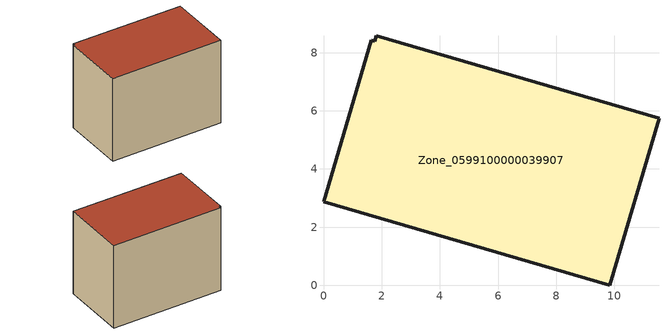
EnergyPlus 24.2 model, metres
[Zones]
Zone_0599100000039907
 floor ground (C_G): 1.81,8.58 11.53,5.74 9.83,0 0,2.88 1.64,8.42 1.75,8.38 z0.55
 wall outside (C_F): 9.83,0 11.53,5.74 1.81,8.58 1.75,8.38 1.64,8.42 0,2.88 9.83,0 z0.55:8.36
 roof outside (C_R): 11.53,5.74 1.81,8.58 1.75,8.38 1.64,8.42 0,2.88 9.83,0 z8.36
[BUILDING]
Pand.0599100000039907: North Axis=0; Terrain=City; Loads Convergence Tolerance Value=0.04; Temperature Convergence Tolerance Value=0.4; Solar Distribution=FullExterior; Maximum Number of Warmup Days=25; Minimum Number of Warmup Days=1
[Site:Location]
Rotterdam.The.Hague.AP_ZH_NLD Design_Conditions: Latitude=51.96; Longitude=4.45; Time Zone=1; Elevation=-4.5
[SITE:GROUNDTEMPERATURE:BUILDINGSURFACE]
18, 18, 18, 18, 18, 18, 18, 18, 18, 18, 18, 18
[MATERIAL] Thermal Absorptance=0.9; Solar Absorptance=0.7; Visible Absorptance=0.7
Name | Roughness | Thickness | Conductivity | Density | Specific Heat
G.TI.1965-1974 | MediumSmooth | 0.15 | 0.882353 | 540 | 1210
F.TI.1965-1974 | Rough | 0.3 | 0.697674 | 1920 | 840
R.TI.1965-1974 | MediumRough | 0.2 | 0.232558 | 1500 | 1000
[CONSTRUCTION]
C_G: G.TI.1965-1974
C_F: F.TI.1965-1974
C_R: R.TI.1965-1974
[ZONE]
Zone_0599100000039907: Type=1; Multiplier=1; Ceiling Height=Autocalculate; Volume=Autocalculate; Floor Area=autocalculate; Part of Total Floor Area=Yes
[ZONEINFILTRATION:DESIGNFLOWRATE]
Infil_Zone_0599100000039907: Zone or ZoneList or Space or SpaceList=Zone_0599100000039907; Schedule=AlwaysOn; Design Flow Rate Calculation Method=Flow/Area; Flow Rate per Floor Area=0.003; Constant Term Coefficient=1; Temperature Term Coefficient=0; Velocity Term Coefficient=0; Velocity Squared Term Coefficient=0
[HVACTEMPLATE:ZONE:IDEALLOADSAIRSYSTEM]
Zone_0599100000039907: Maximum Heating Supply Air Temperature=50; Minimum Cooling Supply Air Temperature=13; Maximum Heating Supply Air Humidity Ratio=0.0156; Minimum Cooling Supply Air Humidity Ratio=0.0077; Heating Limit=NoLimit; Cooling Limit=NoLimit; Dehumidification Control Type=ConstantSensibleHeatRatio; Cooling Sensible Heat Ratio=0.7; Dehumidification Setpoint=60; Humidification Control Type=None; Humidification Setpoint=30; Outdoor Air Method=None; Outdoor Air Flow Rate per Person=0.00944; Outdoor Air Flow Rate per Zone Floor Area=0; Outdoor Air Flow Rate per Zone=0; Demand Controlled Ventilation Type=None; Outdoor Air Economizer Type=NoEconomizer; Heat Recovery Type=None; Sensible Heat Recovery Effectiveness=0.7; Latent Heat Recovery Effectiveness=0.65
[ZONECONTROL:THERMOSTAT]
ThermostatControl_Zone_0599100000039907: Zone or ZoneList=Zone_0599100000039907; Control Type Schedule=DualSetpointControlType; Control 1=Thermostat_Zone_0599100000039907; Temperature Difference Between Cutout And Setpoint=0
[THERMOSTATSETPOINT:DUALSETPOINT]
Thermostat_Zone_0599100000039907: Heating Setpoint Temperature Schedule=HeatingSetpoint_Zone_0599100000039907; Cooling Setpoint Temperature Schedule=CoolingSetpoint_Zone_0599100000039907
[SCHEDULE:COMPACT]
HeatingSetpoint_Zone_0599100000039907: Through: 12/31, For: AllDays, Until: 24:00, 21
CoolingSetpoint_Zone_0599100000039907: Through: 12/31, For: AllDays, Until: 24:00, 24
DualSetpointControlType: Through: 12/31, For: AllDays, Until: 24:00, 4
AlwaysOn: Through: 12/31, For: AllDays, Until: 24:00, 1
